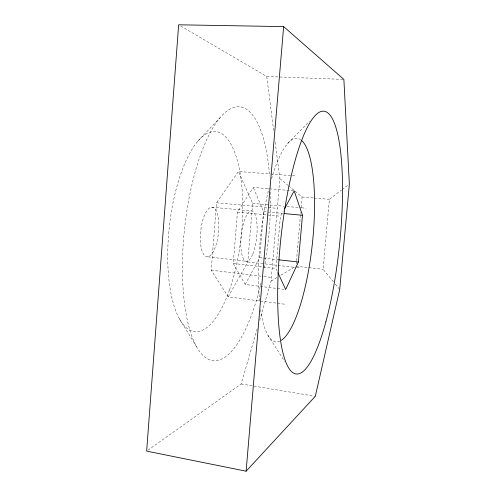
<?xml version="1.0" encoding="UTF-8"?>
<svg xmlns="http://www.w3.org/2000/svg" width="496" height="496" viewBox="0 0 496 496"><rect width="100%" height="100%" fill="white"/><g stroke="black" fill="none" stroke-linecap="round" stroke-linejoin="round"><path stroke-width="0.37" stroke-dasharray="2.48 1.86" d="M284.4 304.178L228.247 296.85L211.209 270.19L216.578 202.783L238.452 171.504L270.066 173.96M284.146 289.342L245.222 284.499L233.256 263.45L237.441 212.133L253.264 187.451L293.452 190.83M228.247 296.85L247.783 261.944L252.638 203.385L238.452 171.504M245.222 284.499L259.743 257.66L263.605 211.637L253.264 187.451M259.681 320.317L271.089 281.096L279.825 178.566L275.013 140.957M277.252 271.231L275.956 268.417L280.42 216.213L283.328 210.881M296.211 263.878L296.416 261.572M296.478 260.803L300.712 212.362M301.115 207.75L302.052 196.986L294.45 190.681M333.362 281.74L323.088 269.291L329.369 199.336L341.484 190.092M147.901 450.219L241.161 383.966L257.312 328.457M197.774 141.168L220.1 117.62M287.854 143.276L309.473 121.216M342.091 189.633L348.149 185.008M271.089 281.096L276.991 277.562M280.928 275.212L295.356 266.581M180.656 25.978L266.761 76.496L343.102 79.385M270.835 174.022L295.504 175.944M302.052 196.986L313.435 197.966M314.191 198.028L329.369 199.336M252.638 203.385L283.892 206.218M286.942 206.491L300.663 207.731M301.425 207.805L306.001 208.215M216.578 202.783L277.338 208.351M263.605 211.637L282.658 213.423M211.829 207.216L251.317 210.918M237.441 212.133L280.42 216.213M259.743 257.66L262.775 258.001M263.531 258.081L277.927 259.706M296.013 266.191L308.047 267.567M308.797 267.654L323.088 269.291M207.892 256.835L247.138 261.342M247.783 261.944L296.143 267.505M296.912 267.592L300.75 268.032M233.256 263.45L275.956 268.417M211.209 270.19L263.066 276.427M263.829 276.52L271.455 277.438M241.161 383.966L315.313 396.279M279.825 178.566L288.015 185.349M288.598 185.833L293.861 190.197M335.321 284.115L339.723 289.453M268.02 335.364L284.642 361.448M179.502 318.953L196.534 346.685M266.761 76.496L273.928 132.519M271.548 178.814A102.294 26.083 -84 0 1 300.663 139.723M279.862 341.099A102.294 26.083 -84 0 1 260.58 309.492M259.6 301.196A102.294 26.083 -84 0 1 268.999 188.257M261.063 282.906A127.639 42.234 -84 0 1 191.94 336.418A127.639 42.234 -84 0 1 207.892 137.187A127.639 42.234 -84 0 1 269.626 175.987M270.432 192.119A127.639 42.234 -84 0 1 264.182 267.976M229.505 289.906A100.607 36.22 -84 0 0 217.8 131.942A100.607 36.22 -84 0 0 168.318 272.943A100.607 36.22 -84 0 0 229.505 289.906M214.309 249.606A24.955 8.916 -84 0 0 214.061 208.06A24.955 8.916 -84 0 0 200.334 238.489A24.955 8.916 -84 0 0 214.309 249.606M252.842 253.915A25.37 7.762 -84 0 0 253.258 211.742A25.37 7.762 -84 0 0 240.82 242.823A25.37 7.762 -84 0 0 252.842 253.915"/><path stroke-width="0.74" d="M246.128 471.2L283.638 26.61L178.653 24.8L146.642 451.118L246.128 471.2L315.313 396.279L339.723 289.453L349.358 184.084L343.871 79.416L283.638 26.61M277.896 272.639L285.671 289.534L298.387 262.012L302.473 215.276L294.209 190.892L284.413 208.878M284.183 213.565L302.473 215.276M278.684 259.792L298.387 262.012M301.89 140.734A102.294 26.083 -84 0 1 312.505 242.395A102.294 26.083 -84 0 1 281.275 340.324M325.866 321.817A132.116 29.512 -84 0 0 326.641 112.102A132.116 29.512 -84 0 0 277.667 293.675A132.116 29.512 -84 0 0 325.866 321.817"/></g></svg>
